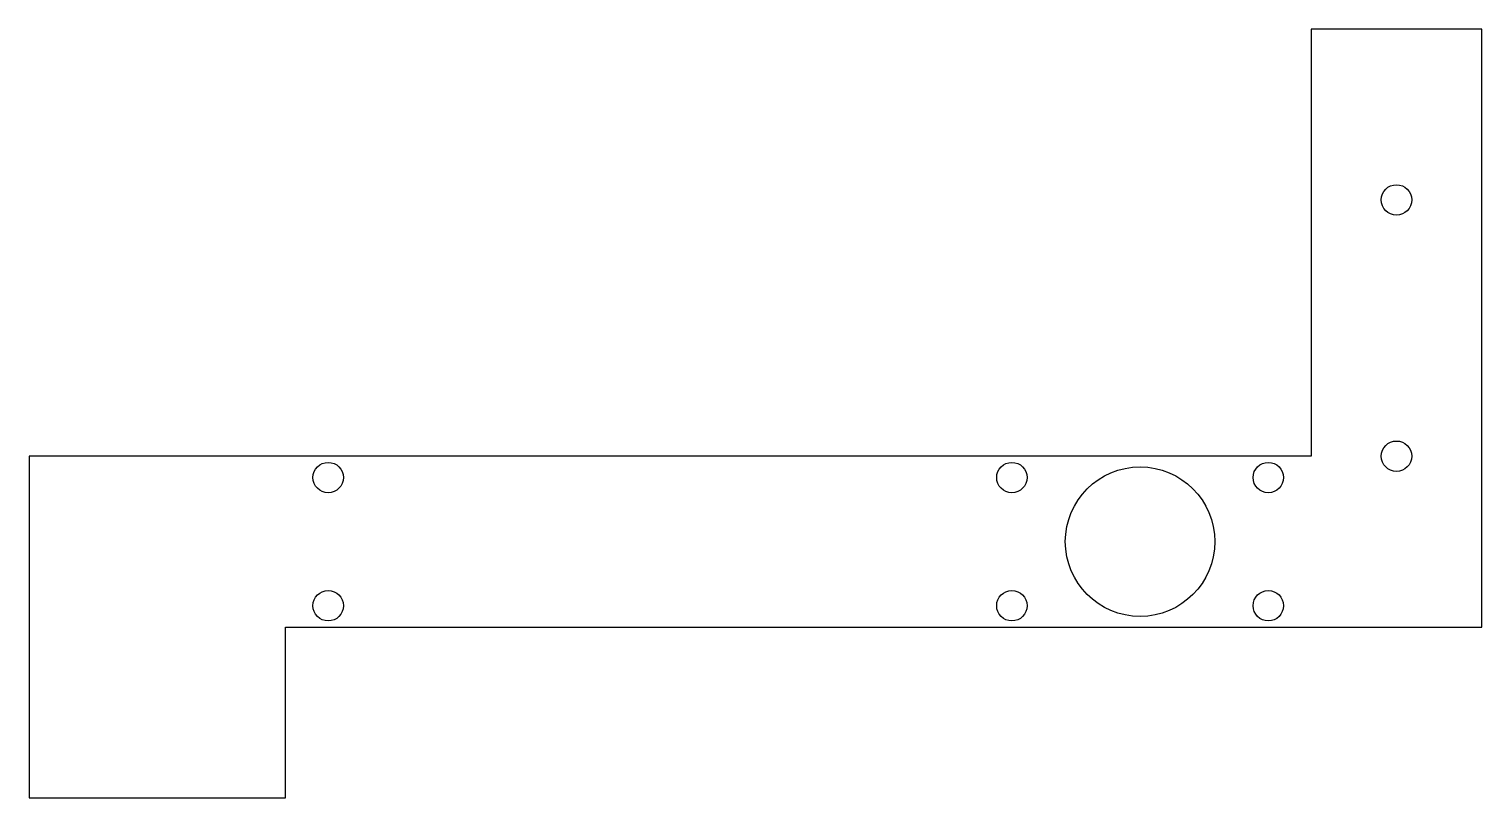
# Model space of a CAD drawing. Header units: inches. Extents: x -4.25 to 0, y -2.25 to 0.
import ezdxf

# ---------------------------------------------------------------- set-up
doc = ezdxf.new("R2010")
doc.units = ezdxf.units.IN
doc.layers.get('0').update_dxf_attribs({"linetype": 'CONTINUOUS'})

msp = doc.modelspace()

# ---------------------------------------------------------------- linework, layer by layer
msp.add_lwpolyline([(-0.5, 0), (-0.5, -1.25), (-4.25, -1.25), (-4.25, -2.25), (-3.5, -2.25), (-3.5, -1.75), (0, -1.75), (0, 0)], close=True)
for centre, radius in [((-0.25, -0.5), 0.0445), ((-0.25, -1.25), 0.0445), ((-3.375, -1.3125), 0.0445), ((-1.375, -1.3125), 0.0445), ((-0.625, -1.3125), 0.0445), ((-1, -1.5), 0.2187), ((-3.375, -1.6875), 0.0445), ((-1.375, -1.6875), 0.0445), ((-0.625, -1.6875), 0.0445)]:
    msp.add_circle(centre, radius)

doc.saveas('drawing.dxf')
